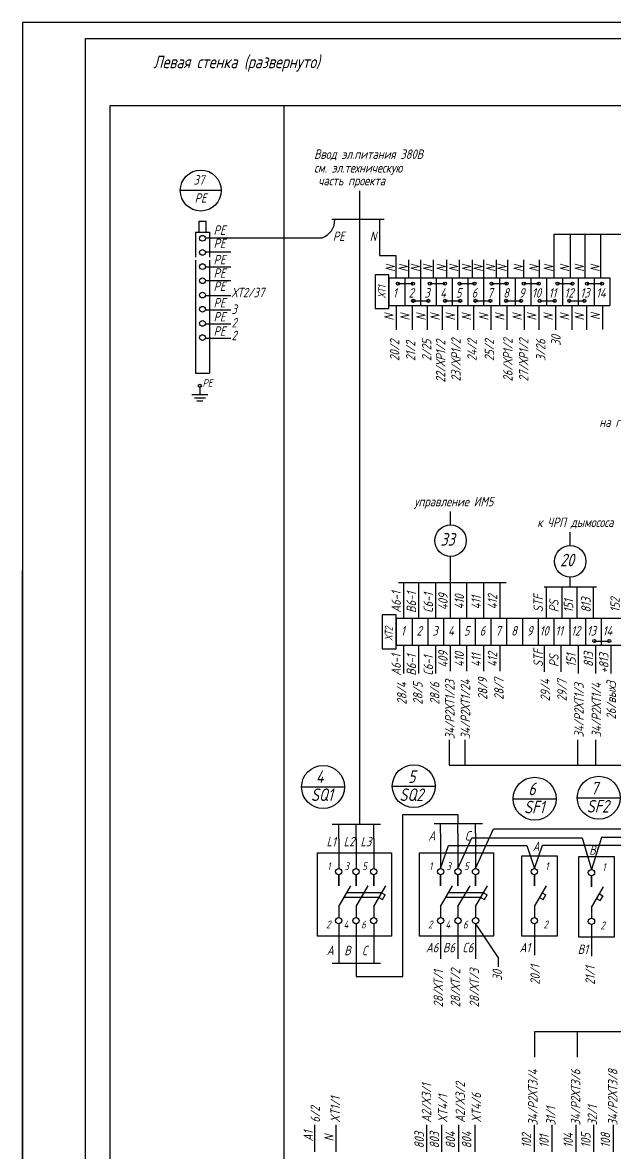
# Model space of a CAD drawing. Header units: millimetres. Extents: x 2301 to 3142, y 6 to 600.
# Drawn here: x 2300.8 to 2488.8, y 241.4 to 600 of the extents above; entities that cross this region are included whole.
import ezdxf

# ---------------------------------------------------------------- set-up
doc = ezdxf.new("R2010")
doc.units = ezdxf.units.MM
doc.layers.add('АСУТП', color=7, linetype='Continuous')
doc.layers.add('ссылки', color=7, linetype='Continuous')
doc.styles.add('GOST тип А', font='GOST_A.TTF', dxfattribs={"oblique": 15})
doc.styles.add('ROMANC', font='GOST_A.TTF', dxfattribs={"oblique": 15, "height": 3})
doc.styles.get("Standard").update_dxf_attribs({"font": 'GOST_A.TTF', "width": 0.8, "oblique": 15, "height": 3})

msp = doc.modelspace()

# ---------------------------------------------------------------- linework, layer by layer
at = {"color": 7}
for p, q in [((3141.84, 599.97), (2300.84, 599.97)), ((2300.84, 599.97), (2300.84, 5.97)), ((2359.15, 536.79, -124.48), (2356.8, 536.79, -124.48)), ((2356.8, 536.79, -124.48), (2356.8, 533.51, -124.48)), ((2359.15, 533.51, -124.48), (2359.15, 536.79, -124.48)), ((2414.22, 537.48, -124.48), (2414.22, 526.07, -124.48)), ((2355.8, 533.51, -124.48), (2355.8, 529.51, -124.48)), ((2355.8, 533.51, -124.48), (2360.15, 533.51, -124.48)), ((2355.8, 533.51, -124.48), (2356.8, 533.51, -124.48)), ((2358.87, 531.7, -124.48), (2395.97, 531.7, -124.48)), ((2359.15, 533.51, -124.48), (2360.15, 533.51, -124.48)), ((2360.15, 533.51, -124.48), (2360.15, 529.51, -124.48)), ((2469.66, 523.55, -124.48), (2469.66, 532.84, -124.48)), ((2469.66, 532.84, -124.48), (2494.76, 532.84, -124.48)), ((2474.78, 518.95, -124.48), (2474.78, 532.84, -124.48)), ((2479.45, 518.95, -124.48), (2479.45, 532.84, -124.48)), ((2484.41, 518.95, -124.48), (2484.41, 532.84, -124.48)), ((2355.8, 529.51, -124.48), (2355.8, 525.51, -124.48)), ((2358.89, 527.17, -124.48), (2366.99, 527.17, -124.48)), ((2360.15, 529.51, -124.48), (2360.15, 525.51, -124.48)), ((2355.8, 524.52, -124.48), (2355.8, 520.52, -124.48)), ((2360.15, 524.52, -124.48), (2360.15, 520.52, -124.48)), ((2414.22, 526.07, -124.48), (2419.32, 526.07, -124.48)), ((2419.32, 526.07, -124.48), (2419.32, 518.87, -124.48)), ((2423.51, 518.95, -124.48), (2423.51, 524.71, -124.48)), ((2427.33, 518.95, -124.48), (2427.33, 524.71, -124.48)), ((2431.3, 518.95, -124.48), (2431.3, 524.71, -124.48)), ((2435.58, 518.95, -124.48), (2435.58, 524.71, -124.48)), ((2439.55, 518.95, -124.48), (2439.55, 524.71, -124.48)), ((2443.67, 518.95, -124.48), (2443.67, 524.71, -124.48)), ((2447.33, 518.95, -124.48), (2447.33, 524.71, -124.48)), ((2451.29, 518.95, -124.48), (2451.29, 524.71, -124.48)), ((2454.91, 518.95, -124.48), (2454.91, 524.71, -124.48)), ((2460.03, 518.95, -124.48), (2460.03, 524.71, -124.48)), ((2464.99, 518.95, -124.48), (2464.99, 524.71, -124.48)), ((2469.66, 518.95, -124.48), (2469.66, 524.71, -124.48)), ((2355.8, 521.02, -124.48), (2355.8, 488.74, -124.48)), ((2358.89, 522.49, -124.48), (2366.99, 522.49, -124.48)), ((2360.15, 521.02, -124.48), (2360.15, 488.74, -124.48)), ((2412.83, 519.95, -124.48), (2412.83, 509.2, -124.48)), ((2417.18, 519.95, -124.48), (2412.83, 519.95, -124.48)), ((2417.18, 509.2, -124.48), (2417.18, 519.95, -124.48)), ((2358.89, 518.16, -124.48), (2366.99, 518.16, -124.48)), ((2412.83, 518.95, -124.48), (2412.83, 510.2, -124.48)), ((2412.83, 518.95, -124.48), (2412.83, 510.2, -124.48)), ((2412.83, 518.95, -124.48), (2412.83, 510.2, -124.48)), ((2417.18, 518.95, -124.48), (2417.18, 510.2, -124.48)), ((2417.18, 518.95, -124.48), (2472.27, 518.95, -124.48)), ((2422.19, 518.95, -124.48), (2422.19, 510.2, -124.48)), ((2427.19, 518.95, -124.48), (2427.19, 510.2, -124.48)), ((2432.2, 518.95, -124.48), (2432.2, 510.2, -124.48)), ((2437.21, 518.95, -124.48), (2437.21, 510.2, -124.48)), ((2442.21, 518.95, -124.48), (2442.21, 510.2, -124.48)), ((2447.22, 518.95, -124.48), (2447.22, 510.2, -124.48)), ((2452.23, 518.95, -124.48), (2452.23, 510.2, -124.48)), ((2457.23, 518.95, -124.48), (2457.23, 510.2, -124.48)), ((2462.24, 518.95, -124.48), (2462.24, 510.2, -124.48)), ((2467.25, 518.95, -124.48), (2467.25, 510.2, -124.48)), ((2472.27, 518.95, -124.48), (2472.27, 510.2, -124.48)), ((2472.27, 518.95, -124.48), (2472.27, 510.2, -124.48)), ((2472.27, 518.95, -124.48), (2472.27, 510.2, -124.48)), ((2472.27, 518.95, -124.48), (2472.27, 510.2, -124.48)), ((2472.27, 518.95, -124.48), (2487.35, 518.95, -124.48)), ((2477.3, 518.95, -124.48), (2477.3, 510.2, -124.48)), ((2477.3, 518.95, -124.48), (2477.3, 510.2, -124.48)), ((2477.3, 518.95, -124.48), (2477.3, 510.2, -124.48)), ((2477.3, 518.95, -124.48), (2477.3, 510.2, -124.48)), ((2482.33, 518.95, -124.48), (2482.33, 510.2, -124.48)), ((2482.33, 518.95, -124.48), (2482.33, 510.2, -124.48)), ((2482.33, 518.95, -124.48), (2482.33, 510.2, -124.48)), ((2482.33, 518.95, -124.48), (2482.33, 510.2, -124.48)), ((2487.35, 518.95, -124.48), (2487.35, 510.2, -124.48)), ((2487.35, 518.95, -124.48), (2487.35, 510.2, -124.48)), ((2487.35, 518.95, -124.48), (2487.35, 510.2, -124.48)), ((2358.89, 513.36, -124.48), (2366.99, 513.36, -124.48)), ((2355.8, 511, -124.48), (2355.8, 507, -124.48)), ((2360.15, 511, -124.48), (2360.15, 507, -124.48)), ((2412.83, 509.2, -124.48), (2417.18, 509.2, -124.48)), ((2417.18, 510.2, -124.48), (2472.27, 510.2, -124.48)), ((2419.57, 502.41, -124.48), (2419.57, 510.15, -124.48)), ((2424.65, 502.41, -124.48), (2424.65, 510.15, -124.48)), ((2429.44, 502.41, -124.48), (2429.44, 510.15, -124.48)), ((2434.19, 502.41, -124.48), (2434.19, 510.15, -124.48)), ((2439.07, 502.41, -124.48), (2439.07, 510.15, -124.48)), ((2444.15, 502.41, -124.48), (2444.15, 510.15, -124.48)), ((2449.66, 502.41, -124.48), (2449.66, 510.15, -124.48)), ((2454.75, 502.41, -124.48), (2454.75, 510.15, -124.48)), ((2460.26, 502.41, -124.48), (2460.26, 510.15, -124.48)), ((2464.92, 502.41, -124.48), (2464.92, 510.15, -124.48)), ((2470.13, 502.41, -124.48), (2470.13, 510.15, -124.48)), ((2472.27, 510.2, -124.48), (2487.35, 510.2, -124.48)), ((2475.34, 502.41, -124.48), (2475.34, 510.15, -124.48)), ((2480.06, 502.41, -124.48), (2480.06, 510.15, -124.48)), ((2485.12, 502.56, -248.96), (2485.12, 510.3, -248.96)), ((2355.8, 507, -124.48), (2355.8, 502.5, -124.48)), ((2358.89, 508.76, -124.48), (2366.99, 508.76, -124.48)), ((2360.15, 507, -124.48), (2360.15, 502.5, -124.48)), ((2358.89, 504.32, -124.48), (2366.99, 504.32, -124.48)), ((2358.89, 499.78, -124.48), (2366.99, 499.78, -124.48)), ((2355.8, 488.74, -124.48), (2360.15, 488.74, -124.48)), ((2300.84, 5.97), (2300.84, 426.04)), ((2436.73, 422.27, -124.48), (2436.73, 425.47, -124.48)), ((2421.86, 410.99, -124.48), (2421.86, 422.11, -124.48)), ((2426.7, 410.99, -124.48), (2426.7, 422.35, -124.48)), ((2432.06, 410.99, -124.48), (2432.06, 422.35, -124.48)), ((2436.73, 410.99, -124.48), (2436.73, 422.27, -124.48)), ((2441.91, 410.99, -124.48), (2441.91, 422.27, -124.48)), ((2447.27, 410.99, -124.48), (2447.27, 422.27, -124.48)), ((2452.45, 410.99, -124.48), (2452.45, 422.27, -124.48)), ((2467.22, 410.99, -124.48), (2467.22, 420.87, -124.48)), ((2472.17, 410.99, -124.48), (2472.17, 420.87, -124.48)), ((2476.95, 410.99, -124.48), (2476.95, 420.87, -124.48)), ((2482.13, 410.99, -124.48), (2482.13, 420.87, -124.48)), ((2414.99, 411.99, -124.48), (2414.99, 401.24, -124.48)), ((2419.5, 411.99, -124.48), (2414.99, 411.99, -124.48)), ((2419.5, 401.24, -124.48), (2419.5, 411.99, -124.48)), ((2419.5, 410.99, -124.48), (2419.5, 402.24, -124.48)), ((2419.5, 410.99, -124.48), (2419.5, 402.24, -124.48)), ((2419.5, 410.99, -124.48), (2562.79, 410.99, -124.48)), ((2424.51, 410.99, -124.48), (2424.51, 402.24, -124.48)), ((2429.52, 410.99, -124.48), (2429.52, 402.24, -124.48)), ((2434.53, 410.99, -124.48), (2434.53, 402.24, -124.48)), ((2439.53, 410.99, -124.48), (2439.53, 402.24, -124.48)), ((2444.54, 410.99, -124.48), (2444.54, 402.24, -124.48)), ((2449.54, 410.99, -124.48), (2449.54, 402.24, -124.48)), ((2454.55, 410.99, -124.48), (2454.55, 402.24, -124.48)), ((2459.56, 410.99, -124.48), (2459.56, 402.24, -124.48)), ((2464.56, 410.99, -124.48), (2464.56, 402.24, -124.48)), ((2469.57, 410.99, -124.48), (2469.57, 402.24, -124.48)), ((2474.58, 410.99, -124.48), (2474.58, 402.24, -124.48)), ((2479.58, 410.99, -124.48), (2479.58, 402.24, -124.48)), ((2484.59, 410.99, -124.48), (2484.59, 402.24, -124.48)), ((2895.06, 402.24, -124.48), (2419.5, 402.24, -124.48)), ((2421.86, 393.36, -124.48), (2421.86, 402.18, -124.48)), ((2426.7, 393.36, -124.48), (2426.7, 402.18, -124.48)), ((2432.06, 393.36, -124.48), (2432.06, 402.18, -124.48)), ((2436.73, 394.15, -124.48), (2436.73, 402.18, -124.48)), ((2441.91, 394.15, -124.48), (2441.91, 402.18, -124.48)), ((2447.27, 394.15, -124.48), (2447.27, 402.18, -124.48)), ((2452.45, 394.15, -124.48), (2452.45, 402.18, -124.48)), ((2466.56, 393.95, -124.48), (2466.56, 402.31, -124.48)), ((2471.83, 393.95, -124.48), (2471.83, 402.31, -124.48)), ((2477.38, 393.36, -124.48), (2477.38, 402.18, -124.48)), ((2482.91, 393.36, -124.48), (2482.91, 402.18, -124.48)), ((2487.79, 393.36, -124.48), (2487.79, 402.18, -124.48)), ((2414.99, 401.24, -124.48), (2419.5, 401.24, -124.48)), ((2436.29, 372.3), (2436.29, 364.28)), ((2441.23, 372.3), (2441.23, 364.28)), ((2477.04, 372.3), (2477.04, 364.28)), ((2482.8, 372.3), (2482.8, 364.28)), ((2401.22, 340.92, -124.48), (2401.22, 345.58, -124.48)), ((2401.22, 345.35, -124.48), (2401.22, 345.35, -124.48)), ((2406.73, 340.92, -124.48), (2406.73, 345.58, -124.48)), ((2412.33, 340.92, -124.48), (2412.33, 345.58, -124.48)), ((2433.57, 342.76, -124.48), (2433.57, 345.77, -124.48)), ((2433.57, 345.71, -124.48), (2433.57, 345.71, -124.48)), ((2439.08, 342.76, -124.48), (2439.08, 345.77, -124.48)), ((2444.68, 342.76, -124.48), (2444.68, 345.77, -124.48)), ((2401.22, 340.92, -124.48), (2401.22, 331.47, -124.48)), ((2406.73, 340.92, -124.48), (2406.73, 331.47, -124.48)), ((2412.33, 340.92, -124.48), (2412.33, 331.47, -124.48)), ((2433.57, 342.76, -124.48), (2433.57, 331.47, -124.48)), ((2439.08, 342.76, -124.48), (2439.08, 331.47, -124.48)), ((2439.08, 331.47, -124.48), (2443.51, 341.18)), ((2443.51, 341.18), (2456.8, 341.18)), ((2444.68, 331.47, -124.48), (2450.42, 344.13)), ((2444.68, 342.76, -124.48), (2444.68, 331.47, -124.48)), ((2450.42, 344.13), (2471.9, 344.13)), ((2456.8, 341.18), (2478.57, 341.18)), ((2463.37, 342.72, -124.48), (2463.37, 342.72, -124.48)), ((2471.9, 344.13), (2493.23, 344.13)), ((2478.57, 341.18, -124.48), (2481.48, 331.2, -124.48)), ((2484.7, 341.33, -124.48), (2481.48, 331.2, -124.48)), ((2523.48, 341.35, -124.48), (2484.7, 341.33, -4.83)), ((2433.57, 331.47, -124.48), (2436.09, 338.84)), ((2436.09, 338.84), (2460.91, 338.84)), ((2460.91, 338.84), (2463.37, 331.47, -124.48)), ((2463.37, 331.47, -124.48), (2465.95, 338.95)), ((2465.95, 338.95), (2471.94, 338.95)), ((2471.94, 338.95), (2509.02, 338.95)), ((2414.85, 323.75, -124.48), (2403.74, 323.75, -124.48)), ((2447.2, 323.75, -124.48), (2436.1, 323.75, -124.48)), ((2414, 322.29, -124.48), (2402.9, 322.29, -124.48)), ((2446.36, 322.29, -124.48), (2435.25, 322.29, -124.48)), ((2401.22, 313.97, -124.48), (2401.22, 301.44, -124.48)), ((2406.73, 313.97, -124.48), (2406.73, 301.44, -124.48)), ((2412.33, 313.97, -124.48), (2412.33, 301.44, -124.48)), ((2433.57, 313.97, -124.48), (2433.57, 302.83, -124.48)), ((2439.08, 313.97, -124.48), (2439.08, 302.83, -124.48)), ((2444.68, 313.97, -124.48), (2444.68, 302.83, -124.48)), ((2463.47, 271.59), (2463.47, 279.72)), ((2477.06, 271.59), (2477.06, 279.72)), ((2393.65, 241.59), (2393.65, 250.16)), ((2400.38, 241.59), (2400.38, 250.16)), ((2429.17, 241.59), (2429.17, 250.16)), ((2433.99, 241.59), (2433.99, 250.16)), ((2439.36, 241.59), (2439.36, 250.16)), ((2444.52, 241.59), (2444.52, 250.16)), ((2463.38, 241.59), (2463.38, 250.16)), ((2468.97, 241.59), (2468.97, 250.16)), ((2476.66, 241.59), (2476.66, 250.16)), ((2482.24, 241.59), (2482.24, 250.16)), ((2488.47, 241.59), (2488.47, 250.16))]:
    msp.add_line(p, q, dxfattribs=at)
at = {"color": 7, "lineweight": 30}
for p, q in [((2320.84, 10.97), (2320.84, 594.97)), ((2320.84, 594.97), (3136.84, 594.97)), ((2407.86, 546.59, -124.48), (2407.86, 345.58, -124.48)), ((2415.64, 537.48, -124.48), (2399.03, 537.48, -124.48)), ((2469.66, 532.84, -124.48), (2605.27, 532.84, -124.48)), ((2420.02, 517.12), (2424.84, 517.12)), ((2430.15, 517.12), (2434.96, 517.12)), ((2439.57, 517.12), (2444.39, 517.12)), ((2449.74, 517.12), (2454.56, 517.12)), ((2459.97, 517.12), (2464.79, 517.12)), ((2470.65, 517.12), (2475.47, 517.12)), ((2480.04, 517.12), (2484.86, 517.12)), ((2424.93, 511.66), (2429.75, 511.66)), ((2435.01, 511.66), (2439.83, 511.66)), ((2444.63, 511.66), (2449.45, 511.66)), ((2454.36, 511.66), (2459.17, 511.66)), ((2465.04, 511.66), (2469.85, 511.66)), ((2474.43, 511.66), (2479.25, 511.66)), ((2357.13, 484.2, -124.48), (2357.13, 481.91, -124.48)), ((2354.63, 481.91, -124.48), (2359.63, 481.91, -124.48)), ((2355.38, 480.91, -124.48), (2358.88, 480.91, -124.48)), ((2356.13, 479.91, -124.48), (2358.13, 479.91, -124.48)), ((2436.73, 440.59, -124.48), (2436.73, 444.84, -124.48)), ((2474.74, 434.03, -124.48), (2474.74, 438.28, -124.48)), ((2436.73, 427.43, -124.48), (2436.73, 430.55, -124.48)), ((2436.73, 422.23, -124.48), (2436.73, 427.43, -124.48)), ((2436.73, 422.27, -124.48), (2436.73, 425.47, -124.48)), ((2474.74, 420.87, -124.48), (2474.74, 423.98, -124.48)), ((2420.26, 422.23, -124.48), (2454.43, 422.23, -124.48)), ((2466.5, 420.87), (2481.1, 420.87)), ((2476.23, 420.87), (2483.03, 420.87)), ((2482.38, 403.7), (2487.2, 403.7)), ((2436.29, 364.28), (2932.94, 364.28)), ((2421.6, 348.62, -124.48), (2439.09, 348.64, -124.48)), ((2421.6, 297.18, -124.48), (2421.6, 348.62, -124.48)), ((2439.09, 348.64, -124.48), (2439.08, 345.77, -124.48)), ((2399.16, 345.58), (2414.48, 345.58)), ((2431.52, 345.77), (2446.83, 345.77)), ((2399.16, 301.49), (2414.48, 301.49)), ((2406.73, 301.44, -124.48), (2406.73, 297.18, -124.48)), ((2406.73, 297.18, -124.48), (2421.6, 297.18, -124.48)), ((2463.47, 279.72), (2929.43, 279.72))]:
    msp.add_line(p, q, dxfattribs=at)
at = {"color": 7, "linetype": 'Continuous'}
for p, q in [((2363.93, 546.67, -124.48), (2350.93, 546.67, -124.48)), ((2389.45, 357.37), (2403.1, 357.37)), ((2418.24, 357.63), (2431.89, 357.63)), ((2456.62, 353.63), (2470.27, 353.63)), ((2476.96, 353.96), (2490.61, 353.96)), ((2401.22, 325.97, -124.48), (2401.22, 329.47, -124.48)), ((2401.22, 329.47, -124.48), (2401.22, 325.97, -124.48)), ((2401.22, 329.47, -124.48), (2401.22, 325.97, -124.48)), ((2401.22, 329.47, -124.48), (2401.22, 325.97, -124.48)), ((2401.22, 329.47, -124.48), (2401.22, 325.97, -124.48)), ((2406.73, 325.97, -124.48), (2406.73, 329.47, -124.48)), ((2406.73, 329.47, -124.48), (2406.73, 325.97, -124.48)), ((2406.73, 329.47, -124.48), (2406.73, 325.97, -124.48)), ((2406.73, 329.47, -124.48), (2406.73, 325.97, -124.48)), ((2406.73, 329.47, -124.48), (2406.73, 325.97, -124.48)), ((2412.33, 325.97, -124.48), (2412.33, 329.47, -124.48)), ((2412.33, 329.47, -124.48), (2412.33, 325.97, -124.48)), ((2412.33, 329.47, -124.48), (2412.33, 325.97, -124.48)), ((2412.33, 329.47, -124.48), (2412.33, 325.97, -124.48)), ((2412.33, 329.47, -124.48), (2412.33, 325.97, -124.48)), ((2433.57, 325.97, -124.48), (2433.57, 329.47, -124.48)), ((2433.57, 329.47, -124.48), (2433.57, 325.97, -124.48)), ((2433.57, 329.47, -124.48), (2433.57, 325.97, -124.48)), ((2433.57, 329.47, -124.48), (2433.57, 325.97, -124.48)), ((2433.57, 329.47, -124.48), (2433.57, 325.97, -124.48)), ((2439.08, 325.97, -124.48), (2439.08, 329.47, -124.48)), ((2439.08, 329.47, -124.48), (2439.08, 325.97, -124.48)), ((2439.08, 329.47, -124.48), (2439.08, 325.97, -124.48)), ((2439.08, 329.47, -124.48), (2439.08, 325.97, -124.48)), ((2439.08, 329.47, -124.48), (2439.08, 325.97, -124.48)), ((2444.68, 325.97, -124.48), (2444.68, 329.47, -124.48)), ((2444.68, 329.47, -124.48), (2444.68, 325.97, -124.48)), ((2444.68, 329.47, -124.48), (2444.68, 325.97, -124.48)), ((2444.68, 329.47, -124.48), (2444.68, 325.97, -124.48)), ((2444.68, 329.47, -124.48), (2444.68, 325.97, -124.48)), ((2463.37, 325.97, -124.48), (2463.37, 329.47, -124.48)), ((2463.37, 329.47, -124.48), (2463.37, 325.97, -124.48)), ((2463.37, 329.47, -124.48), (2463.37, 325.97, -124.48)), ((2463.37, 329.47, -124.48), (2463.37, 325.97, -124.48)), ((2463.37, 329.47, -124.48), (2463.37, 325.97, -124.48)), ((2481.48, 329.2, -124.48), (2481.48, 325.7, -124.48)), ((2481.48, 329.2, -124.48), (2481.48, 325.7, -124.48)), ((2481.48, 329.2, -124.48), (2481.48, 325.7, -124.48)), ((2481.48, 329.2, -124.48), (2481.48, 325.7, -124.48)), ((2481.48, 325.7, -124.48), (2481.48, 329.2, -124.48)), ((2401.22, 319.41, -124.48), (2405.05, 325.99, -124.48)), ((2406.73, 319.41, -124.48), (2410.56, 325.99, -124.48)), ((2412.33, 319.41, -124.48), (2416.16, 325.99, -124.48)), ((2414.83, 323.76, -124.48), (2415.98, 323.09, -124.48)), ((2415.13, 321.64, -124.48), (2415.99, 323.11, -124.48)), ((2433.57, 319.41, -124.48), (2437.4, 325.99, -124.48)), ((2439.08, 319.41, -124.48), (2442.92, 325.99, -124.48)), ((2444.68, 319.41, -124.48), (2448.51, 325.99, -124.48)), ((2447.18, 323.76, -124.48), (2448.34, 323.09, -124.48)), ((2447.49, 321.64, -124.48), (2448.35, 323.11, -124.48)), ((2463.37, 319.41, -124.48), (2467.2, 325.99, -124.48)), ((2465.87, 323.76, -124.48), (2467.03, 323.09, -124.48)), ((2466.17, 321.64, -124.48), (2467.03, 323.11, -124.48)), ((2481.48, 319.13, -124.48), (2485.32, 325.71, -124.48)), ((2483.99, 323.48, -124.48), (2485.14, 322.82, -124.48)), ((2484.29, 321.37, -124.48), (2485.15, 322.83, -124.48)), ((2401.22, 319.41, -124.48), (2401.22, 315.97, -124.48)), ((2401.22, 319.41, -124.48), (2401.22, 315.97, -124.48)), ((2401.22, 319.41, -124.48), (2401.22, 315.97, -124.48)), ((2401.22, 319.41, -124.48), (2401.22, 315.97, -124.48)), ((2406.73, 319.41, -124.48), (2406.73, 315.97, -124.48)), ((2406.73, 319.41, -124.48), (2406.73, 315.97, -124.48)), ((2406.73, 319.41, -124.48), (2406.73, 315.97, -124.48)), ((2406.73, 319.41, -124.48), (2406.73, 315.97, -124.48)), ((2412.33, 319.41, -124.48), (2412.33, 315.97, -124.48)), ((2412.33, 319.41, -124.48), (2412.33, 315.97, -124.48)), ((2412.33, 319.41, -124.48), (2412.33, 315.97, -124.48)), ((2412.33, 319.41, -124.48), (2412.33, 315.97, -124.48)), ((2413.97, 322.29, -124.48), (2415.14, 321.62, -124.48)), ((2433.57, 319.41, -124.48), (2433.57, 315.97, -124.48)), ((2433.57, 319.41, -124.48), (2433.57, 315.97, -124.48)), ((2433.57, 319.41, -124.48), (2433.57, 315.97, -124.48)), ((2433.57, 319.41, -124.48), (2433.57, 315.97, -124.48)), ((2439.08, 319.41, -124.48), (2439.08, 315.97, -124.48)), ((2439.08, 319.41, -124.48), (2439.08, 315.97, -124.48)), ((2439.08, 319.41, -124.48), (2439.08, 315.97, -124.48)), ((2439.08, 319.41, -124.48), (2439.08, 315.97, -124.48)), ((2444.68, 319.41, -124.48), (2444.68, 315.97, -124.48)), ((2444.68, 319.41, -124.48), (2444.68, 315.97, -124.48)), ((2444.68, 319.41, -124.48), (2444.68, 315.97, -124.48)), ((2444.68, 319.41, -124.48), (2444.68, 315.97, -124.48)), ((2446.32, 322.29, -124.48), (2447.49, 321.62, -124.48)), ((2463.37, 319.41, -124.48), (2463.37, 315.97, -124.48)), ((2463.37, 319.41, -124.48), (2463.37, 315.97, -124.48)), ((2463.37, 319.41, -124.48), (2463.37, 315.97, -124.48)), ((2463.37, 319.41, -124.48), (2463.37, 315.97, -124.48)), ((2465.01, 322.29, -124.48), (2466.18, 321.62, -124.48)), ((2483.13, 322.01, -124.48), (2484.29, 321.34, -124.48)), ((2481.48, 319.13, -124.48), (2481.48, 315.7, -124.48)), ((2481.48, 319.13, -124.48), (2481.48, 315.7, -124.48)), ((2481.48, 319.13, -124.48), (2481.48, 315.7, -124.48)), ((2481.48, 319.13, -124.48), (2481.48, 315.7, -124.48)), ((2463.37, 313.97, -124.48), (2463.37, 303.99, -124.48)), ((2481.48, 313.7, -124.48), (2481.48, 303.72, -124.48))]:
    msp.add_line(p, q, dxfattribs=at)
at = {"color": 7, "linetype": 'Continuous', "lineweight": 30}
for p, q in [((2394.54, 336.47, -124.48), (2418, 336.47, -124.48)), ((2394.54, 309.97, -124.48), (2394.54, 336.47, -124.48)), ((2418, 336.47, -124.48), (2418, 309.97, -124.48)), ((2426.89, 336.47, -124.48), (2450.35, 336.47, -124.48)), ((2426.89, 309.97, -124.48), (2426.89, 336.47, -124.48)), ((2450.35, 336.47, -124.48), (2450.35, 309.97, -124.48)), ((2459.37, 335.53, -124.48), (2470.62, 335.53, -124.48)), ((2459.37, 309.97, -124.48), (2459.37, 335.53, -124.48)), ((2470.62, 335.53, -124.48), (2470.62, 309.97, -124.48)), ((2477.48, 309.7, -124.48), (2477.48, 335.26, -124.48)), ((2477.48, 335.26, -124.48), (2488.73, 335.26, -124.48)), ((2488.73, 335.26, -124.48), (2488.73, 309.7, -124.48)), ((2418, 309.97, -124.48), (2394.54, 309.97, -124.48)), ((2450.35, 309.97, -124.48), (2426.89, 309.97, -124.48)), ((2470.62, 309.97, -124.48), (2459.37, 309.97, -124.48)), ((2488.73, 309.7, -124.48), (2477.48, 309.7, -124.48))]:
    msp.add_line(p, q, dxfattribs=at)
at = {"color": 250}
for p, q in [((2444.68, 313.97, -124.48), (2451.88, 303.17)), ((2451.88, 303.17), (2451.88, 300.25))]:
    msp.add_line(p, q, dxfattribs=at)
at = {"color": 7, "linetype": 'Continuous'}
for centre, radius in [((2357.43, 546.67, -124.48), 6.5), ((2396.27, 357.37), 6.82), ((2425.07, 357.63), 6.82), ((2463.45, 353.63), 6.82), ((2483.79, 353.96), 6.82), ((2401.22, 330.47, -124.48), 1), ((2406.73, 330.47, -124.48), 1), ((2412.33, 330.47, -124.48), 1), ((2433.57, 330.47, -124.48), 1), ((2439.08, 330.47, -124.48), 1), ((2444.68, 330.47, -124.48), 1), ((2463.37, 330.47, -124.48), 1), ((2481.48, 330.2, -124.48), 1), ((2401.22, 314.97, -124.48), 1), ((2406.74, 314.97, -124.48), 1), ((2412.33, 314.97, -124.48), 1), ((2433.57, 314.97, -124.48), 1), ((2439.1, 314.97, -124.48), 1), ((2444.68, 314.97, -124.48), 1), ((2463.37, 314.97, -124.48), 1), ((2481.48, 314.7, -124.48), 1)]:
    msp.add_circle(centre, radius, dxfattribs=at)
at = {"color": 7}
for centre, radius in [((2357.97, 531.51, -124.48), 0.915), ((2357.97, 527.02, -124.48), 0.915), ((2357.97, 522.52, -124.48), 0.915), ((2357.97, 518.03, -124.48), 0.915), ((2420.05, 517.12), 0.497), ((2424.79, 517.12), 0.497), ((2430.17, 517.12), 0.497), ((2434.92, 517.12), 0.497), ((2439.6, 517.12), 0.497), ((2444.34, 517.12), 0.497), ((2449.77, 517.12), 0.497), ((2454.52, 517.12), 0.497), ((2460, 517.12), 0.497), ((2464.74, 517.12), 0.497), ((2470.68, 517.12), 0.497), ((2475.42, 517.12), 0.497), ((2480.07, 517.12), 0.497), ((2484.81, 517.12), 0.497), ((2357.97, 513.49, -124.48), 0.915), ((2357.97, 509, -124.48), 0.915), ((2424.79, 511.66), 0.497), ((2424.96, 511.66), 0.497), ((2429.7, 511.66), 0.497), ((2435.04, 511.66), 0.497), ((2439.78, 511.66), 0.497), ((2444.66, 511.66), 0.497), ((2449.4, 511.66), 0.497), ((2454.38, 511.66), 0.497), ((2459.13, 511.66), 0.497), ((2465.06, 511.66), 0.497), ((2469.81, 511.66), 0.497), ((2474.46, 511.66), 0.497), ((2479.2, 511.66), 0.497), ((2357.97, 504.5, -124.48), 0.915), ((2357.97, 500.01, -124.48), 0.915), ((2482.41, 403.7), 0.497), ((2487.15, 403.7), 0.497)]:
    msp.add_circle(centre, radius, dxfattribs=at)
at = {"color": 7, "lineweight": -3}
msp.add_circle((2357.13, 484.7, -124.48), 0.5, dxfattribs=at)
at = {"color": 7, "lineweight": 30}
for centre in [(2436.73, 435.55, -124.48), (2474.74, 428.98, -124.48)]:
    msp.add_circle(centre, 5, dxfattribs=at)
at = {"color": 7, "lineweight": -3}
msp.add_arc((2394.11, 537.26, -124.48), 5.86, 288.4954, 2.1903, dxfattribs=at)
at = {"layer": 'АСУТП', "color": 7}
for p, q in [((2328.69, 27.35, -248.96), (2328.69, 573.7, -248.96)), ((2328.69, 573.7, -248.96), (3129.61, 573.7, -248.96)), ((2383.93, 27.35, -248.96), (2383.93, 573.7, -248.96))]:
    msp.add_line(p, q, dxfattribs=at)

# ---------------------------------------------------------------- texts
at = {"color": 7, "oblique": 15}
for s, p in [('Ввод эл.питания 380В', (2393.4, 556.71, -124.48)), ('см. эл.техническую ', (2393.4, 552.37, -124.48)), ('часть проекта', (2394.71, 548.3, -124.48)), ('ХТ2/37', (2367.19, 512.79, -124.48)), ('1', (2418.42, 512.69, -124.48)), ('2', (2423.42, 512.69, -124.48)), ('3', (2428.43, 512.69, -124.48)), ('4', (2433.44, 512.69, -124.48)), ('5', (2438.44, 512.69, -124.48)), ('6', (2443.45, 512.69, -124.48)), ('7', (2448.46, 512.69, -124.48)), ('8', (2453.46, 512.69, -124.48)), ('9', (2458.47, 512.69, -124.48)), ('10', (2462.59, 512.69, -124.48)), ('11', (2467.89, 512.69, -124.48)), ('12', (2472.92, 512.69, -124.48)), ('13', (2477.95, 512.69, -124.48)), ('14', (2482.97, 512.69, -124.48)), ('3', (2367.19, 507.5, -124.48)), ('2', (2367.19, 503.22, -124.48)), ('2', (2367.19, 499.18, -124.48)), ('на горелку', (2483.99, 471.66, -124.48)), ('управление ИМ5', (2425.17, 446.44, -124.48)), ('к ЧРП дымососа', (2464.27, 439.87, -124.48)), ('1', (2420.95, 405.43, -124.48)), ('2', (2425.96, 405.43, -124.48)), ('3', (2430.96, 405.43, -124.48)), ('4', (2435.97, 405.43, -124.48)), ('5', (2440.98, 405.43, -124.48)), ('6', (2445.98, 405.43, -124.48)), ('7', (2450.99, 405.43, -124.48)), ('8', (2455.99, 405.43, -124.48)), ('9', (2461, 405.43, -124.48)), ('10', (2465.01, 405.43, -124.48)), ('11', (2470.02, 405.43, -124.48)), ('12', (2475.02, 405.43, -124.48)), ('13', (2480.03, 405.43, -124.48)), ('14', (2485.04, 405.43, -124.48))]:
    msp.add_text(s, height=3, dxfattribs=at).set_placement(p)
at = {"color": 7, "linetype": 'Continuous', "oblique": 15}
for s, height, p in [('37', 3, (2355.14, 548.54, -124.48)), ('PE', 3, (2355.5, 542.79, -124.48)), ('PE', 3, (2361.5, 532.59, -124.48)), ('PE', 3, (2361.5, 528.4, -124.48)), ('PE', 3, (2399.37, 530.64, -124.48)), ('N', 3, (2411.08, 530.64, -124.48)), ('PE', 3, (2361.5, 523.23, -124.48)), ('PE', 3, (2361.5, 518.97, -124.48)), ('PE', 3, (2361.5, 514.79, -124.48)), ('PE', 3, (2361.5, 509.55, -124.48)), ('PE', 3, (2361.5, 505.1, -124.48)), ('PE', 3, (2361.5, 500.56, -124.48)), ('PE', 2.5, (2357.97, 484.37, -124.48)), ('4', 4, (2393.99, 358.66, -124.48)), ('5', 4, (2423.24, 358.66, -124.48)), ('6', 4, (2461.41, 354.75, -124.48)), ('7', 4, (2481.29, 355, -124.48)), ('SQ1', 4, (2392.38, 352.91, -124.48)), ('SQ2', 4, (2420.48, 352.91, -124.48)), ('SF1', 4, (2460.06, 349, -124.48)), ('SF2', 4, (2479.95, 349.25, -124.48)), ('L1', 3, (2397.36, 338.52, -124.48)), ('L2', 3, (2402.78, 338.52, -124.48)), ('L3', 3, (2408.13, 338.52, -124.48)), ('A', 3, (2429.71, 340.37, -124.48)), ('C', 3, (2441.24, 340.37, -124.48)), ('A', 3, (2462.83, 337.03, -124.48)), ('B', 3, (2480.77, 335.85, -124.48)), ('3', 2.5, (2403.05, 330.97, -124.48)), ('3', 2.5, (2435.41, 330.97, -124.48)), ('1', 2.5, (2397.54, 330.97, -124.48)), ('5', 2.5, (2408.65, 330.97, -124.48)), ('1', 2.5, (2429.89, 330.97, -124.48)), ('5', 2.5, (2441, 330.97, -124.48)), ('1', 2.5, (2466.79, 330.97, -124.48)), ('1', 2.5, (2484.91, 330.7, -124.48)), ('2', 2.5, (2397.23, 312.47, -124.48)), ('4', 2.5, (2402.75, 312.47, -124.48)), ('6', 2.5, (2408.34, 312.47, -124.48)), ('2', 2.5, (2429.58, 312.47, -124.48)), ('4', 2.5, (2435.11, 312.47, -124.48)), ('6', 2.5, (2440.69, 312.47, -124.48)), ('2', 2.5, (2466.24, 312.47, -124.48)), ('2', 2.5, (2484.36, 312.2, -124.48)), ('A', 3, (2397.45, 304.06, -124.48)), ('B', 3, (2402.98, 303.96, -124.48)), ('C', 3, (2408.57, 303.96, -124.48)), ('A6', 3, (2428.92, 304.9, -124.48)), ('B6', 3, (2434.31, 304.9, -124.48)), ('C6', 3, (2440.46, 304.9, -124.48)), ('A1', 3, (2458.65, 304.9, -124.48)), ('B1', 3, (2477.12, 304.36, -124.48))]:
    msp.add_text(s, height=height, dxfattribs=at).set_placement(p)
at = {"color": 7, "oblique": 15}
for s, height, p in [('N', 3, (2419.09, 520.84, -124.48)), ('N', 3, (2423.21, 520.84, -124.48)), ('N', 3, (2427.03, 520.84, -124.48)), ('N', 3, (2431, 520.84, -124.48)), ('N', 3, (2435.28, 520.84, -124.48)), ('N', 3, (2439.25, 520.84, -124.48)), ('N', 3, (2443.37, 520.84, -124.48)), ('N', 3, (2447.03, 520.84, -124.48)), ('N', 3, (2451, 520.84, -124.48)), ('N', 3, (2454.61, 520.84, -124.48)), ('N', 3, (2459.73, 520.84, -124.48)), ('N', 3, (2464.7, 520.84, -124.48)), ('N', 3, (2469.36, 520.84, -124.48)), ('N', 3, (2474.48, 520.84, -124.48)), ('N', 3, (2479.15, 520.84, -124.48)), ('N', 3, (2484.12, 520.84, -124.48)), ('ХТ1', 2.5, (2416.17, 512.52, -124.48)), ('N', 3, (2418.67, 505.41, -124.48)), ('N', 3, (2423.76, 505.41, -124.48)), ('N', 3, (2428.84, 505.41, -124.48)), ('N', 3, (2433.29, 505.41, -124.48)), ('N', 3, (2438.17, 505.41, -124.48)), ('N', 3, (2443.26, 505.41, -124.48)), ('N', 3, (2448.77, 505.41, -124.48)), ('N', 3, (2453.85, 505.41, -124.48)), ('N', 3, (2459.36, 505.41, -124.48)), ('N', 3, (2464.03, 505.41, -124.48)), ('N', 3, (2469.24, 505.41, -124.48)), ('N', 3, (2474.44, 505.41, -124.48)), ('N', 3, (2479.17, 505.41, -124.48)), ('N', 3, (2484.22, 505.56, -248.96)), ('A6-1', 3, (2420.96, 412.66, -124.48)), ('B6-1', 3, (2425.8, 412.6, -124.48)), ('C6-1', 3, (2431.17, 412.6, -124.48)), ('409', 3, (2435.83, 413.51, -124.48)), ('410', 3, (2441.01, 413.75, -124.48)), ('411', 3, (2446.37, 413.75, -124.48)), ('412', 3, (2451.55, 413.75, -124.48)), ('STF', 3, (2466.07, 412.83, -124.48)), ('PS', 3, (2471.06, 412.83, -124.48)), ('151', 3, (2475.69, 412.71, -124.48)), ('813', 3, (2481.22, 412.71, -124.48)), ('152', 3, (2490.49, 412.83, -124.48)), ('ХТ2', 2.5, (2418.35, 403.83, -124.48)), ('STF', 3, (2466.07, 395.47, -124.48)), ('A6-1', 3, (2420.96, 392.69, -124.48)), ('B6-1', 3, (2425.8, 392.69, -124.48)), ('C6-1', 3, (2431.17, 392.69, -124.48)), ('409', 3, (2435.83, 395.22, -124.48)), ('410', 3, (2441.01, 395.47, -124.48)), ('411', 3, (2446.37, 395.47, -124.48)), ('412', 3, (2451.55, 395.47, -124.48)), ('PS', 3, (2471.06, 395.47, -124.48)), ('151', 3, (2476.49, 395.47, -124.48)), ('813', 3, (2482.02, 395.47, -124.48)), ('+813', 3, (2486.9, 393.41, -124.48)), ('34/Р2ХТ1/23', 3, (2438.01, 372.55, -248.96)), ('34/Р2ХТ1/24', 3, (2442.97, 372.55, -248.96)), ('29/4', 3, (2468.3, 384.59, -248.96)), ('29/7', 3, (2473.6, 384.59, -248.96)), ('26/вых3', 3, (2489.25, 378.79, -248.96)), ('34/Р2ХТ1/3', 3, (2479.01, 373.15, -248.96)), ('34/Р2ХТ1/4', 3, (2484.54, 373.15, -248.96)), ('34/Р2ХТ3/4', 3, (2464.37, 249.97, -248.96)), ('34/Р2ХТ3/6', 3, (2477.96, 249.97, -248.96)), ('34/Р2ХТ3/8', 3, (2489.74, 249.97, -248.96)), ('A2/X3/1', 3, (2430.59, 250.82, -124.48)), ('A2/X3/2', 3, (2441.31, 250.82, -124.48)), ('XT1/1', 3, (2401.62, 250.82, -124.48)), ('XT4/1', 3, (2435.78, 250.82, -124.48)), ('XT4/6', 3, (2446.43, 250.82, -124.48)), ('6/2', 3, (2395.27, 250.82, -124.48)), ('31/1', 3, (2470.08, 249.97, -248.96)), ('32/1', 3, (2483.26, 249.97, -248.96)), ('A1', 3, (2393.05, 244.88, -124.48)), ('N', 3, (2399.6, 244.88, -124.48)), ('803', 3, (2428.27, 242.67, -124.48)), ('803', 3, (2433.1, 242.67, -124.48)), ('804', 3, (2438.2, 242.67, -124.48)), ('804', 3, (2443.35, 242.67, -124.48)), ('102', 3, (2462.33, 242.86, -124.48)), ('104', 3, (2475.6, 242.86, -124.48)), ('105', 3, (2481.19, 242.86, -124.48)), ('108', 3, (2487.41, 242.86, -124.48)), ('101', 3, (2467.92, 242.86, -124.48))]:
    msp.add_text(s, height=height, rotation=90, dxfattribs=at).set_placement(p)
at = {"color": 7, "linetype": 'Continuous', "oblique": 15}
for s, p in [('20/2', (2420.46, 492.58, -124.48)), ('21/2', (2425.55, 492.58, -124.48)), ('2/25', (2430.64, 492.58, -124.48)), ('22/ХР1/2', (2435.09, 485.7, -124.48)), ('23/ХР1/2', (2439.96, 486.07, -124.48)), ('24/2', (2445.05, 492.58, -124.48)), ('25/2', (2450.56, 492.58, -124.48)), ('26/ХР1/2', (2456.43, 486.07, -124.48)), ('27/ХР1/2', (2461.46, 486.07, -124.48)), ('3/26', (2466.87, 492.58, -124.48)), ('30', (2471.69, 497.4, -124.48)), ('28/5', (2427.84, 383.54, -124.48)), ('28/9', (2448.41, 385.03, -124.48)), ('28/7', (2453.59, 385.03, -124.48)), ('28/4', (2422.76, 383.54, -124.48)), ('28/6', (2433.21, 383.54, -124.48)), ('20/1', (2465.08, 294.6, -124.48)), ('28/ХТ/1', (2434.34, 287.45, -124.48)), ('28/ХТ/2', (2439.8, 287.45, -124.48)), ('28/ХТ/3', (2445.77, 287.45, -124.48)), ('30', (2453.08, 295.93, -124.48)), ('21/1', (2482.56, 294.6, -124.48))]:
    msp.add_text(s, height=3, rotation=90, dxfattribs=at).set_placement(p)
at = {"color": 7, "linetype": 'Continuous', "style": 'ROMANC', "oblique": 15}
for s, p in [('33', (2433.53, 433.96, -124.48)), ('20', (2471.54, 427.4, -124.48))]:
    msp.add_text(s, height=4, dxfattribs=at).set_placement(p)
at = {"layer": 'ссылки', "color": 7, "style": 'GOST тип А', "oblique": 15}
msp.add_text('Левая стенка (развернуто)', height=4, dxfattribs=at).set_placement((2342.37, 585.5, -124.48))

doc.saveas('drawing.dxf')
